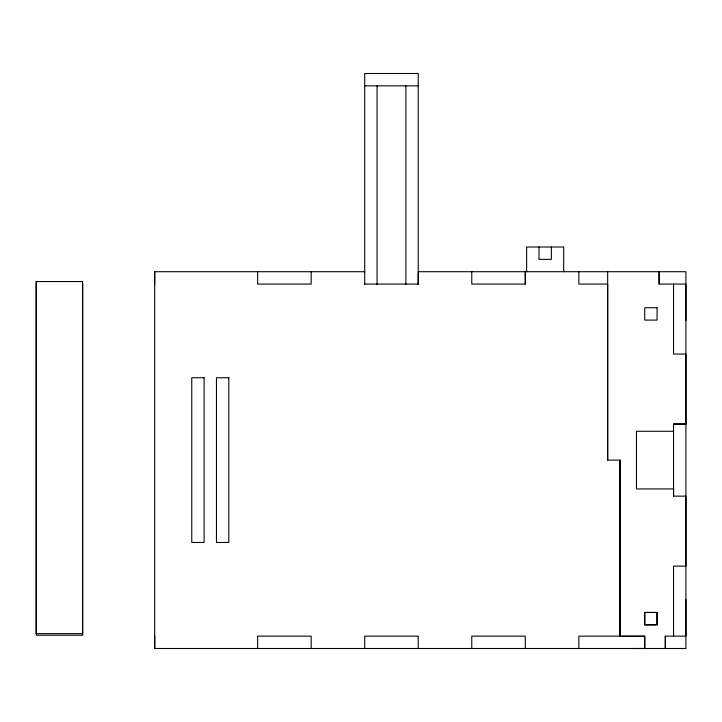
<?xml version="1.0" encoding="UTF-8"?>
<svg xmlns="http://www.w3.org/2000/svg" width="722" height="722" viewBox="0 0 722 722"><rect width="100%" height="100%" fill="white"/><g stroke="black" fill="none" stroke-linecap="round" stroke-linejoin="round"><path stroke-width="1.08" d="M418.237 284.125L418.237 271.716L685.9 271.716L685.9 648.5L154.698 648.5L154.698 271.716L364.709 271.716M257.646 271.716L257.646 284.071L311.173 284.071L311.173 271.716M525.3 284.071L525.3 271.716L525.3 284.071L471.773 284.071L471.773 271.716M551.346 247.005L551.346 259.36L538.991 259.36L538.991 247.005M620.017 636.145L620.017 460.104L607.662 460.104L607.662 271.716M620.017 460.104L620.017 636.308L644.719 636.308L644.719 648.491L632.364 648.5M659.132 284.071L659.132 271.716L659.132 284.071L685.9 284.071L685.9 320.613M665.314 636.145L665.314 648.5L665.314 636.145L685.9 636.145L685.9 599.603M673.545 636.145L673.545 566.138L685.9 566.138L685.9 496.14L673.545 496.14L673.545 424.076L685.9 424.076L685.9 354.069L673.545 354.069L673.545 284.071M673.545 496.14L673.545 488.929L636.488 488.929L636.488 431.278L673.545 431.278M364.709 85.855L418.237 85.855M364.709 284.071L418.237 284.071M673.545 424.076L685.9 424.076M644.719 648.5L644.719 636.145L578.836 636.145L578.836 648.5M607.662 460.104L607.662 284.071L578.836 284.071L578.836 271.716M563.702 271.716L563.702 247.005L526.636 247.005L526.636 271.716M525.3 648.5L525.3 636.145L471.773 636.145L471.773 648.5M418.237 284.459L418.237 73.5L364.709 73.5L364.709 284.459M418.237 648.5L418.237 636.145L364.709 636.145L364.709 648.5M405.89 85.909L405.89 284.459M377.065 85.909L377.065 284.459M311.173 648.5L311.173 636.145L257.646 636.145L257.646 648.5M154.698 271.716L154.698 284.071M154.698 636.145L154.698 648.5M82.741 283.141L82.741 635.216L36.326 635.216L36.326 283.141M36.1 281.553L36.1 633.627L82.516 633.627L82.516 281.553L36.1 281.553M644.737 612.482L644.728 624.828L657.074 624.819L657.074 612.464L644.728 612.464L644.728 624.819L657.074 624.819L657.074 612.464L644.737 612.482M657.074 307.743L644.728 307.743L644.728 320.099L657.074 320.099L657.074 307.743M204.109 377.75L191.763 377.75L191.763 542.466L204.109 542.466L204.109 377.75M228.82 377.75L216.465 377.75L216.465 542.466L228.82 542.466L228.82 377.75"/></g></svg>
